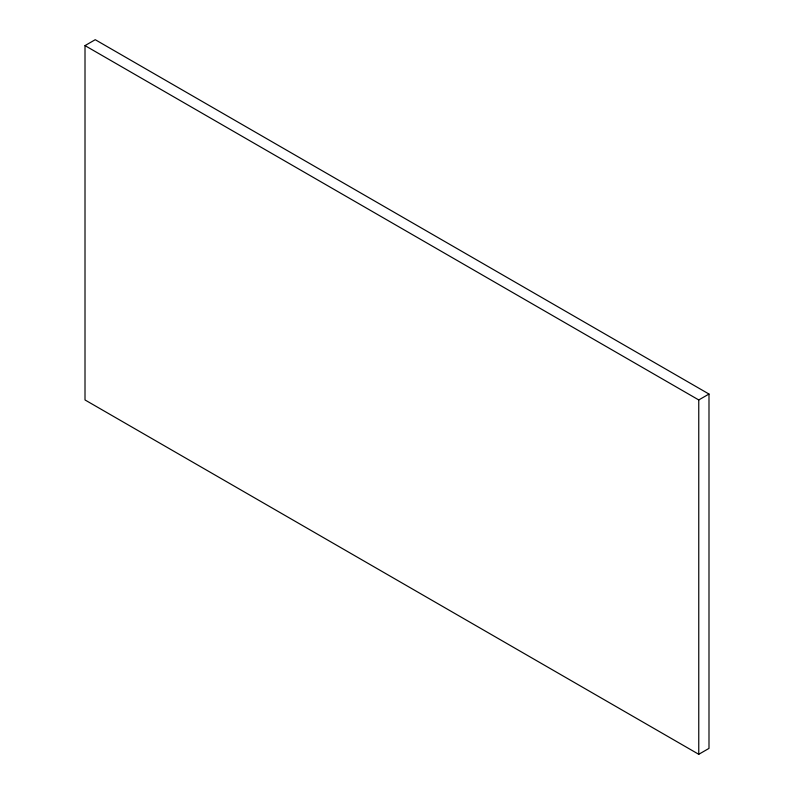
<?xml version="1.0" encoding="UTF-8"?>
<svg xmlns="http://www.w3.org/2000/svg" width="794" height="794" viewBox="0 0 794 794"><rect width="100%" height="100%" fill="white"/><g stroke="black" fill="none" stroke-linecap="round" stroke-linejoin="round"><path stroke-width="1.19" d="M85.008 45.605L95.24 39.7L708.992 394.042L708.992 748.395L698.76 754.3L85.008 399.958L85.008 45.605L698.76 399.948L708.992 394.042M698.76 399.948L698.76 754.3"/></g></svg>
